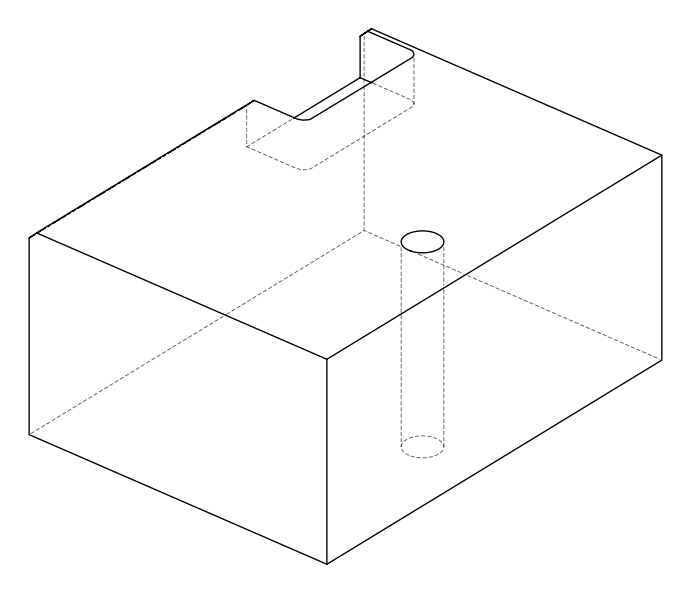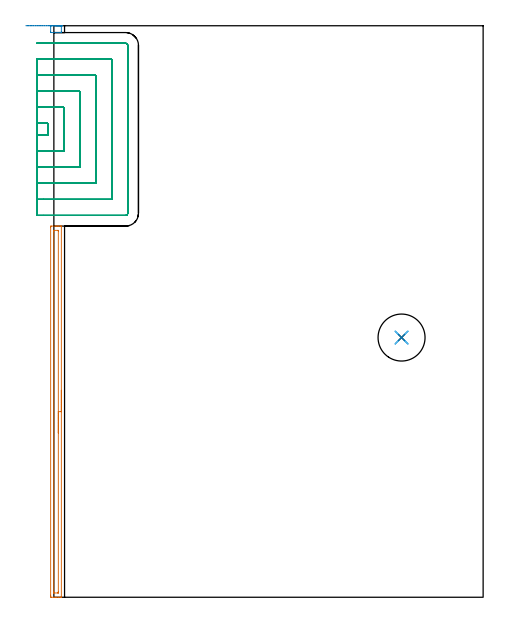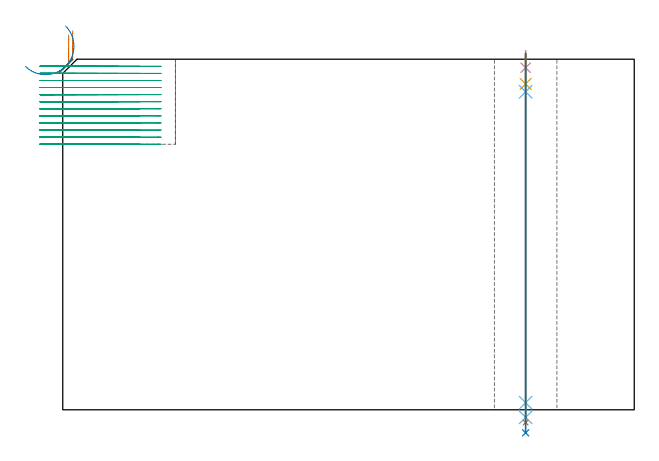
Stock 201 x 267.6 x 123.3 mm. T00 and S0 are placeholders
(PLAN: 8 operations, 6 tool changes, 29.2 min)
(1 AREA_MILL | FG_CHAMFER_SURFACE | UGT0205_001 | 2.96 min | 2216 mm3)
(2 AREA_MILL_1 | FG_CHAMFER_SURFACE_1 | UGT0205_001 | 0.21 min | 82 mm3)
(3 MILL_SLOT | SLOT_PARTIAL_RECTANGULAR | NXT0201_013 | Follow Part, ap 2.5, ae 75% | 24.32 min | 106741 mm3)
(4 SPOT_DRILL | STEP1HOLE | NXT0321_9005460120000 | 0.05 min | 186 mm3)
(5 DRILL_BLIND_HOLE_INTO_CENTER | STEP1HOLE | NXT0301_029 | 0.04 min | 147 mm3)
(6 GUN_DRILL_THROUGH_HOLE | STEP1HOLE | UGT0307_001 | 0.55 min | 2249 mm3)
(7 SPADE_DRILL_TO_ENLARGE_THROUGH_HOLE | STEP1HOLE | UGT0306_004 | 0.52 min | 15056 mm3)
(8 DRILL_TO_ENLARGE_THROUGH_HOLE | STEP1HOLE | UGT0301_053 | 0.54 min | 29223 mm3)
(TOOL UGT0205_001 | Chamfer Mill 20 x 3 x 45 deg. | D20 FL50 Z2)
(TOOL NXT0201_013 | ENDMILL 10mm | D10 FL30 Z4)
(TOOL NXT0321_9005460120000 | NC Spot Drill, 142deg, 12mm, Carbide, Uncoated | D12 PA142 FL30 Z2)
(TOOL NXT0301_029 | Carbide Drill 5.8mm [860.1-0580-017A1-MM 2214] | D5.8 PA140 FL28 Z2)
(TOOL UGT0307_001 | Gun Drill 5 mm | D5 PA130 FL24 Z1)
(TOOL UGT0306_004 | Spade Drill 13.5mm | D13.5 PA132 FL10 Z2)
(TOOL UGT0301_053 | Twist Drill 22 mm | D22 PA118 FL150 Z2)
(OP 1 AREA_MILL)
G17 G21 G94 G90
T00 M6
G54
G17 G0 G90 X3.5 Y96.9 S1061 M3
G43 Z133.3 H0
G94 G1 Y96.862 Z132.428 F250.
Y96.748 Z131.563
Y96.559 Z130.712
Y96.297 Z129.88
Y95.963 Z129.074
Y95.56 Z128.3
Y95.091 Z127.564
Y94.56 Z126.872
Y93.971 Z126.229
Y93.328 Z125.639
Y92.636 Z125.108
Y91.9 Z124.64
Y91.126 Z124.237
Y90.32 Z123.903
Y89.488 Z123.641
Y88.636 Z123.452
Y87.772 Z123.338
Y86.9 Z123.3
Y0.18
X3.497 Y0.01 Z123.288
X3.372 Y0.002 Z123.164
X3.242 Y0. Z123.041
X3.012 Z122.811
X2.308 Z122.103
X1.084 Z120.881
X0.564 Z120.358
X-0.048 Z119.747
X-1.07 Z118.726
X-1.18 Y0.002 Z118.616
X-1.493 Y0.01 Z118.303
X-1.498 Y0.302 Z118.3
X-1.5 Y0.627
Y0.955
Y173.173
X-1.498 Y173.498
X-1.493 Y173.79 Z118.303
X-1.18 Y173.8 Z118.616
X0.564 Z120.358
X1.084 Z120.881
X1.436 Z121.232
X1.956 Z121.752
X2.308 Z122.103
X3.012 Z122.811
X3.242 Z123.041
X3.372 Y173.798 Z123.164
X3.497 Y173.79 Z123.288
X3.5 Y173.62 Z123.3
Y86.9
X2.086 Z121.886
X2.085 Y2.644 Z121.885
X2.084 Y2.415 Z121.884
X2.08 Y2.083 Z121.88
X2.077 Y2.01 Z121.877
X1.976 Y2.005 Z121.776
X1.84 Y2.001 Z121.64
X0.096 Z119.896
X-0.045 Y2.007 Z119.755
X-0.073 Y2.009 Z119.727
X-0.079 Y2.059 Z119.721
X-0.083 Y2.185 Z119.717
X-0.085 Y2.415 Z119.715
X-0.086 Y171.156 Z119.714
X-0.084 Y171.385 Z119.716
X-0.08 Y171.717 Z119.72
X-0.077 Y171.79 Z119.723
X0.024 Y171.795 Z119.824
X0.16 Y171.799 Z119.96
X1.904 Z121.704
X2.045 Y171.793 Z121.845
X2.073 Y171.791 Z121.873
X2.079 Y171.741 Z121.879
X2.083 Y171.615 Z121.883
X2.085 Y171.385 Z121.885
X2.086 Y86.9 Z121.886
Y86.028 Z121.924
Y85.163 Z122.038
Y84.312 Z122.226
Y83.48 Z122.489
Y82.674 Z122.823
Y81.9 Z123.225
Y81.164 Z123.694
Y80.472 Z124.225
Y79.829 Z124.815
Y79.24 Z125.458
Y78.708 Z126.15
Y78.24 Z126.886
Y77.837 Z127.66
Y77.503 Z128.466
Y77.241 Z129.298
Y77.052 Z130.149
Y76.938 Z131.014
Y76.9 Z131.886
G0 Z133.3
M5
M2
(OP 2 AREA_MILL_1)
G17 G21 G94 G90
T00 M6
G54
G17 G0 G90 X-13.142 Y267.6 S1061 M3
G43 Z133.3 H0
Z120.8
G94 G1 X-12.499 Z120.211 F250.
X-11.807 Z119.68
X-11.071 Z119.211
X-10.298 Z118.808
X-9.492 Z118.474
X-8.66 Z118.211
X-7.808 Z118.022
X-6.943 Z117.908
X-6.072 Z117.87
X-5.2 Z117.908
X-4.335 Z118.022
X-3.483 Z118.211
X-2.651 Z118.473
X-1.845 Z118.807
X-1.071 Z119.209
X-0.336 Z119.678
X0.357 Z120.209
X1. Z120.798
X3.284 Y267.599 Z123.081
X3.495 Y267.59 Z123.291
X3.5 Y267.305 Z123.3
Y264.695
X3.495 Y264.41 Z123.291
X3.283 Y264.4 Z123.08
X-1.18 Y264.401 Z118.619
X-1.492 Y264.407 Z118.307
X-1.497 Y264.536 Z118.302
X-1.5 Y264.695 Z118.3
Y267.305
X-1.498 Y267.464 Z118.302
X-1.493 Y267.593 Z118.306
X-1.18 Y267.6 Z118.619
X1. Z120.798
X1.589 Z121.441
X2.121 Z122.133
X2.589 Z122.869
X2.992 Z123.643
X3.326 Z124.449
X3.589 Z125.281
X3.778 Z126.132
X3.892 Z126.997
X3.93 Z127.869
X3.892 Z128.74
X3.778 Z129.605
X3.589 Z130.457
X3.327 Z131.289
X2.993 Z132.095
X2.591 Z132.869
X2.122 Z133.605
X1.591 Z134.297
X1.002 Z134.94
M5
M2
(OP 3 MILL_SLOT)
G17 G21 G94 G90
T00 M6
G54
G17 G0 G90 X-8. Y216.3 S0 M3
G43 Z133.3 H0
Z120.808
G94 G1 X-5. F250.
X-2.9 F500.
Y221.9
X-5.
X-8. F250.
Y208.8
X-5.
X4.6 F500.
Y229.4
X-5.
X-8. F250.
Y201.3
X-5.
X12.1 F500.
Y236.9
X-5.
X-8. F250.
Y193.8
X-5.
X19.6 F500.
Y244.4
X-5.
X-8. F250.
Y186.3
X-5.
X27.1 F500.
Y251.9
X-5.
X-8. F250.
Y178.8
X-5.
X33.6 F500.
G3 X34.6 Y179.8 R1.
G1 Y258.4
G3 X33.6 Y259.4 R1.
G1 X-5.
X-8. F250.
G0 Y216.3 Z118.317
G1 X-5.
X-2.9 F500.
Y221.9
X-5.
X-8. F250.
Y208.8
X-5.
X4.6 F500.
Y229.4
X-5.
X-8. F250.
Y201.3
X-5.
X12.1 F500.
Y236.9
X-5.
X-8. F250.
Y193.8
X-5.
X19.6 F500.
Y244.4
X-5.
X-8. F250.
Y186.3
X-5.
X27.1 F500.
Y251.9
X-5.
X-8. F250.
Y178.8
X-5.
X33.6 F500.
G3 X34.6 Y179.8 R1.
G1 Y258.4
G3 X33.6 Y259.4 R1.
G1 X-5.
X-8. F250.
G0 Y216.3 Z115.825
G1 X-5.
X-2.9 F500.
Y221.9
X-5.
X-8. F250.
Y208.8
X-5.
X4.6 F500.
Y229.4
X-5.
X-8. F250.
Y201.3
X-5.
X12.1 F500.
Y236.9
X-5.
X-8. F250.
Y193.8
X-5.
X19.6 F500.
Y244.4
X-5.
X-8. F250.
Y186.3
X-5.
X27.1 F500.
Y251.9
X-5.
X-8. F250.
Y178.8
X-5.
X33.6 F500.
G3 X34.6 Y179.8 R1.
G1 Y258.4
G3 X33.6 Y259.4 R1.
G1 X-5.
X-8. F250.
G0 Y216.3 Z113.333
G1 X-5.
X-2.9 F500.
Y221.9
X-5.
X-8. F250.
Y208.8
X-5.
X4.6 F500.
Y229.4
X-5.
X-8. F250.
Y201.3
X-5.
X12.1 F500.
Y236.9
X-5.
X-8. F250.
Y193.8
X-5.
X19.6 F500.
Y244.4
X-5.
X-8. F250.
Y186.3
X-5.
X27.1 F500.
Y251.9
X-5.
X-8. F250.
Y178.8
X-5.
X33.6 F500.
G3 X34.6 Y179.8 R1.
G1 Y258.4
G3 X33.6 Y259.4 R1.
G1 X-5.
X-8. F250.
G0 Y216.3 Z110.842
G1 X-5.
X-2.9 F500.
Y221.9
X-5.
X-8. F250.
Y208.8
X-5.
X4.6 F500.
Y229.4
X-5.
X-8. F250.
Y201.3
X-5.
X12.1 F500.
Y236.9
X-5.
X-8. F250.
Y193.8
X-5.
X19.6 F500.
Y244.4
X-5.
X-8. F250.
Y186.3
X-5.
X27.1 F500.
Y251.9
X-5.
X-8. F250.
Y178.8
X-5.
X33.6 F500.
G3 X34.6 Y179.8 R1.
G1 Y258.4
G3 X33.6 Y259.4 R1.
G1 X-5.
X-8. F250.
G0 Y216.3 Z108.35
G1 X-5.
X-2.9 F500.
Y221.9
X-5.
X-8. F250.
Y208.8
X-5.
X4.6 F500.
Y229.4
X-5.
X-8. F250.
Y201.3
X-5.
X12.1 F500.
Y236.9
X-5.
X-8. F250.
Y193.8
X-5.
X19.6 F500.
Y244.4
X-5.
X-8. F250.
Y186.3
X-5.
X27.1 F500.
Y251.9
X-5.
X-8. F250.
Y178.8
X-5.
X33.6 F500.
G3 X34.6 Y179.8 R1.
G1 Y258.4
G3 X33.6 Y259.4 R1.
G1 X-5.
X-8. F250.
G0 Y216.3 Z105.858
G1 X-5.
X-2.9 F500.
Y221.9
X-5.
X-8. F250.
Y208.8
X-5.
X4.6 F500.
Y229.4
X-5.
X-8. F250.
Y201.3
X-5.
X12.1 F500.
Y236.9
X-5.
X-8. F250.
Y193.8
X-5.
X19.6 F500.
Y244.4
X-5.
X-8. F250.
Y186.3
X-5.
X27.1 F500.
Y251.9
X-5.
X-8. F250.
Y178.8
X-5.
X33.6 F500.
G3 X34.6 Y179.8 R1.
G1 Y258.4
G3 X33.6 Y259.4 R1.
G1 X-5.
X-8. F250.
G0 Y216.3 Z103.367
G1 X-5.
X-2.9 F500.
Y221.9
X-5.
X-8. F250.
Y208.8
X-5.
X4.6 F500.
Y229.4
X-5.
X-8. F250.
Y201.3
X-5.
X12.1 F500.
Y236.9
X-5.
X-8. F250.
Y193.8
X-5.
X19.6 F500.
Y244.4
X-5.
X-8. F250.
Y186.3
X-5.
X27.1 F500.
Y251.9
X-5.
X-8. F250.
Y178.8
X-5.
X33.6 F500.
G3 X34.6 Y179.8 R1.
G1 Y258.4
G3 X33.6 Y259.4 R1.
G1 X-5.
X-8. F250.
G0 Y216.3 Z100.875
G1 X-5.
X-2.9 F500.
Y221.9
X-5.
X-8. F250.
Y208.8
X-5.
X4.6 F500.
Y229.4
X-5.
X-8. F250.
Y201.3
X-5.
X12.1 F500.
Y236.9
X-5.
X-8. F250.
Y193.8
X-5.
X19.6 F500.
Y244.4
X-5.
X-8. F250.
Y186.3
X-5.
X27.1 F500.
Y251.9
X-5.
X-8. F250.
Y178.8
X-5.
X33.6 F500.
G3 X34.6 Y179.8 R1.
G1 Y258.4
G3 X33.6 Y259.4 R1.
G1 X-5.
X-8. F250.
G0 Y216.3 Z98.383
G1 X-5.
X-2.9 F500.
Y221.9
X-5.
X-8. F250.
Y208.8
X-5.
X4.6 F500.
Y229.4
X-5.
X-8. F250.
Y201.3
X-5.
X12.1 F500.
Y236.9
X-5.
X-8. F250.
Y193.8
X-5.
X19.6 F500.
Y244.4
X-5.
X-8. F250.
Y186.3
X-5.
X27.1 F500.
Y251.9
X-5.
X-8. F250.
Y178.8
X-5.
X33.6 F500.
G3 X34.6 Y179.8 R1.
G1 Y258.4
G3 X33.6 Y259.4 R1.
G1 X-5.
X-8. F250.
G0 Y216.3 Z95.892
G1 X-5.
X-2.9 F500.
Y221.9
X-5.
X-8. F250.
Y208.8
X-5.
X4.6 F500.
Y229.4
X-5.
X-8. F250.
Y201.3
X-5.
X12.1 F500.
Y236.9
X-5.
X-8. F250.
Y193.8
X-5.
X19.6 F500.
Y244.4
X-5.
X-8. F250.
Y186.3
X-5.
X27.1 F500.
Y251.9
X-5.
X-8. F250.
Y178.8
X-5.
X33.6 F500.
G3 X34.6 Y179.8 R1.
G1 Y258.4
G3 X33.6 Y259.4 R1.
G1 X-5.
X-8. F250.
G0 Y216.3 Z93.4
G1 X-5.
X-2.9 F500.
Y221.9
X-5.
X-8. F250.
Y208.8
X-5.
X4.6 F500.
Y229.4
X-5.
X-8. F250.
Y201.3
X-5.
X12.1 F500.
Y236.9
X-5.
X-8. F250.
Y193.8
X-5.
X19.6 F500.
Y244.4
X-5.
X-8. F250.
Y186.3
X-5.
X27.1 F500.
Y251.9
X-5.
X-8. F250.
Y178.8
X-5.
X33.6 F500.
G3 X34.6 Y179.8 R1.
G1 Y258.4
G3 X33.6 Y259.4 R1.
G1 X-5.
X-8. F250.
G0 Z133.3
M5
M2
(OP 4 SPOT_DRILL)
G17 G21 G94 G90
T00 M6
G54
G17 G0 G90 X162.8 Y121.6 S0 M3
G43 Z133.3 H0
G94 G81 G98 Z120.3 F250. R126.3
G80
M5
M2
(OP 5 DRILL_BLIND_HOLE_INTO_CENTER)
G17 G21 G94 G90
T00 M6
G54
G17 G0 G90 X162.8 Y121.6 S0 M3
G43 Z133.3 H1
G94 G81 G98 Z114.6 F250. R125.3
G80
M5
M2
(OP 6 GUN_DRILL_THROUGH_HOLE)
G17 G21 G94 G90
T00 M6
G54
G17 G0 G90 X162.8 Y121.6 M8
G43 Z133.3 H0
Z120.79
S716 M3
G94 G1 Z111.844 F125. M26
G4 X.084
Z2.5 F250.
G4 X.084
Z-2.666 F125.
G4 X.084
M5
M9
G0 Z120.79
Z133.3
M2
(OP 7 SPADE_DRILL_TO_ENLARGE_THROUGH_HOLE)
G17 G21 G94 G90
T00 M6
G54
G17 G0 G90 X162.8 Y121.6 S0 M3
G43 Z133.3 H0
G94 G73 G98 Z-4.505 F250. Q12.781 R125.3
G80
M5
M2
(OP 8 DRILL_TO_ENLARGE_THROUGH_HOLE)
G17 G21 G94 G90
T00 M6
G54
G17 G0 G90 X162.8 Y121.6 S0 M3
G43 Z133.3 H0
G94 G73 G98 Z-8.109 F250. Q21.902 R125.3
G80
M5
M2
